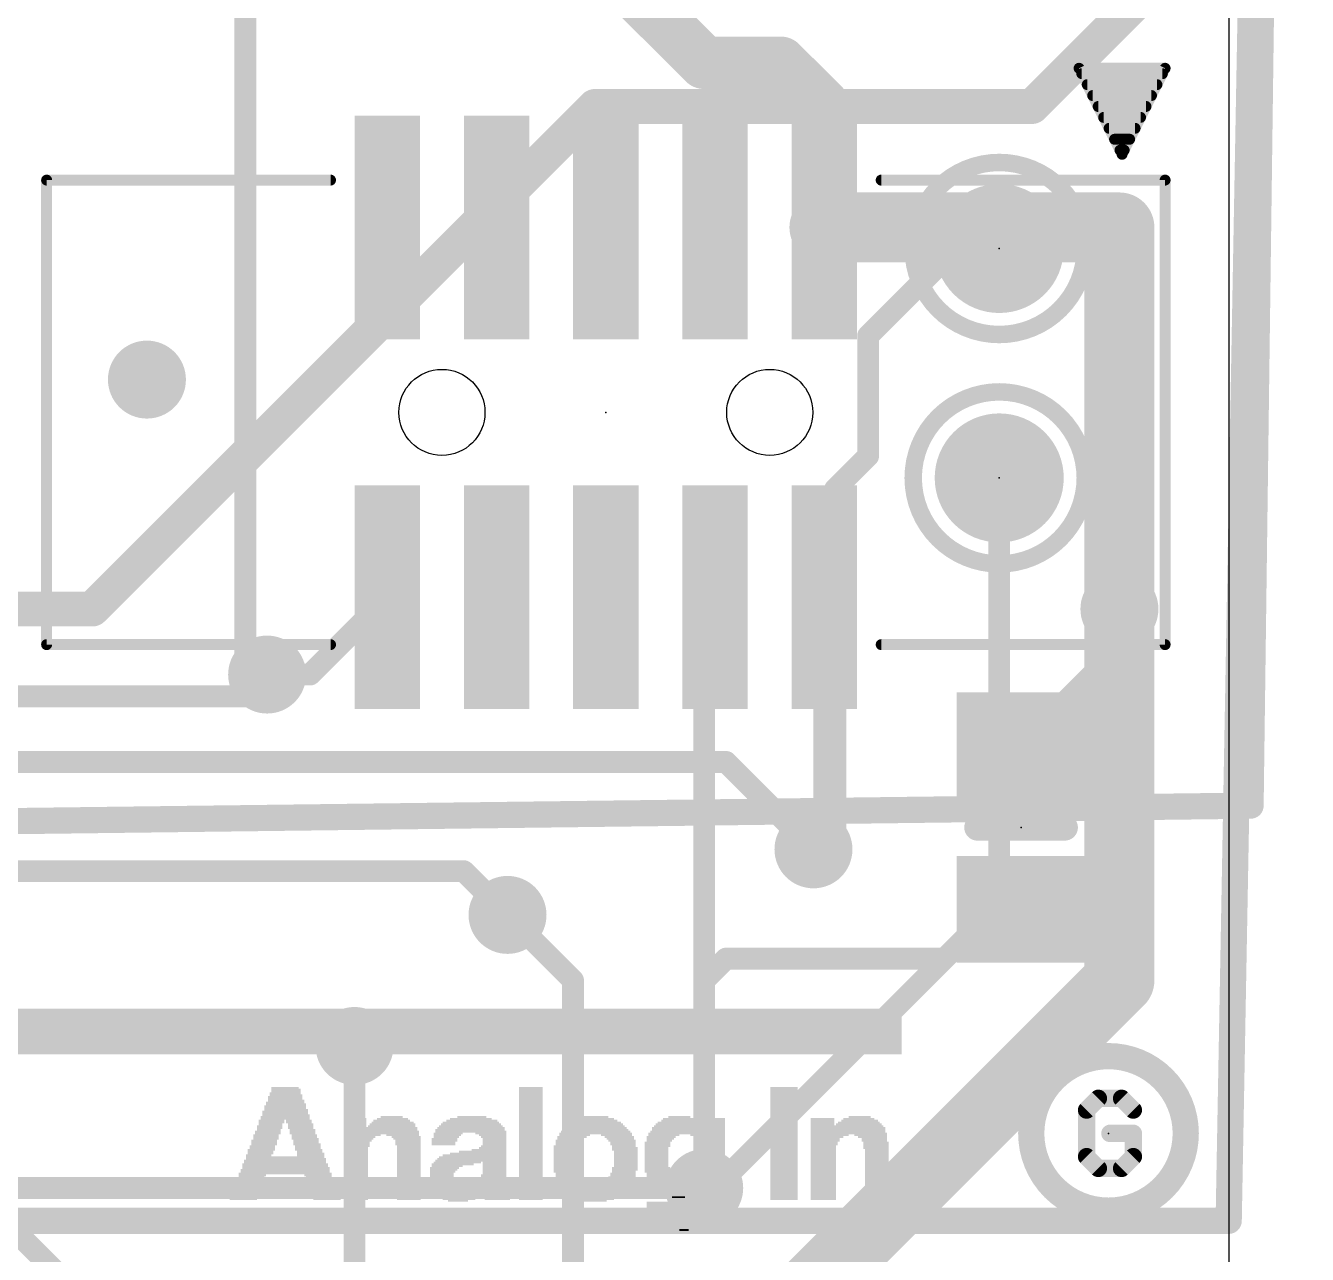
# Model space of a CAD drawing. Extents: x -3.3 to 69.5, y -0.4 to 53.7.
# Drawn here: x 54.6 to 69.49, y 9.52 to 23.8 of the extents above; entities that cross this region are included whole.
import ezdxf

# ---------------------------------------------------------------- set-up
doc = ezdxf.new("R2010")
doc.units = 0
for name, color, linetype in [('1', 12, 'CONTINUOUS'), ('16', 132, 'CONTINUOUS'), ('18', 3, 'CONTINUOUS'), ('20', 53, 'CONTINUOUS'), ('200', 4, 'CONTINUOUS'), ('21', 40, 'CONTINUOUS'), ('22', 6, 'CONTINUOUS'), ('23', 53, 'CONTINUOUS'), ('24', 53, 'CONTINUOUS')]:
    doc.layers.add(name, color=color, linetype=linetype)

# ---------------------------------------------------------------- blocks, each defined once
blk = doc.blocks.new('RECT')
blk.add_solid([(-0.5, -0.5), (0.5, -0.5), (-0.5, 0.5), (0.5, 0.5)])
blk = doc.blocks.new('PIE')
at = {"const_width": 0.5}
blk.add_lwpolyline([(0, -0.25, 1), (0, 0.25, 1), (0, -0.25)], format="xyb", dxfattribs=at)
blk = doc.blocks.new('ROUNDV')
at = {"const_width": 0.5}
blk.add_lwpolyline([(0, -0.25, 1), (0, 0.25, 1), (0, -0.25)], format="xyb", dxfattribs=at)

msp = doc.modelspace()

# ---------------------------------------------------------------- linework, layer by layer
at = {"layer": '1'}
for points, const_width in [([(69.342, 53.594), (68.834, 14.732)], 0.3048), ([(59.69, 26.162), (62.484, 23.368)], 0.6096), ([(57.15, 24.13), (57.15, 16.51)], 0.254), ([(62.484, 23.368), (63.373, 23.368)], 0.6096), ([(63.373, 23.368), (63.881, 22.86)], 0.6096), ([(63.881, 22.86), (63.881, 21.454)], 0.6096), ([(67.31, 21.454), (63.881, 21.454)], 0.8128), ([(67.31, 17.018), (67.31, 21.454)], 0.8128), ([(58.801, 17.154), (57.903, 16.256)], 0.254), ([(62.611, 17.154), (62.484, 17.154)], 0.254), ([(62.484, 17.154), (62.484, 12.7)], 0.254), ([(63.881, 14.351), (63.881, 17.154)], 0.254), ([(67.31, 17.018), (67.31, 16.571)], 0.254), ([(67.31, 16.571), (66.167, 15.428)], 0.254), ([(57.15, 16.51), (57.404, 16.256)], 0.254), ([(57.903, 16.256), (57.404, 16.256)], 0.254), ([(68.834, 14.732), (48.514, 14.478)], 0.3048), ([(63.754, 14.224), (63.881, 14.351)], 0.254), ([(60.198, 13.462), (60.96, 12.7)], 0.254), ([(65.852, 13.528), (65.278, 12.954)], 0.254), ([(66.167, 13.528), (65.852, 13.528)], 0.254), ([(62.738, 12.954), (62.484, 12.7)], 0.254), ([(65.278, 12.954), (62.738, 12.954)], 0.254), ([(60.96, 12.7), (60.96, 2.54)], 0.254), ([(62.484, 12.7), (62.484, 10.287)], 0.254), ([(51.804, 12.458), (55.88, 8.382)], 0.254), ([(58.42, 11.938), (58.42, 2.54)], 0.254)]:
    msp.add_lwpolyline(points, dxfattribs=dict(at, const_width=const_width))
for points, const_width in [([(62.484, 23.5204, 1), (62.484, 23.2156)], 0.3048), ([(62.3762, 23.2602, 1), (62.5918, 23.4758)], 0.3048), ([(63.4808, 23.4758, 1), (63.2652, 23.2602)], 0.3048), ([(63.373, 23.2156, 1), (63.373, 23.5204)], 0.3048), ([(64.0334, 22.86, 1), (63.7286, 22.86)], 0.3048), ([(63.7732, 22.7522, 1), (63.9888, 22.9678)], 0.3048), ([(63.881, 21.6572, 1), (63.881, 21.2508)], 0.4064), ([(67.5132, 21.454, 1), (67.1068, 21.454)], 0.4064), ([(67.31, 21.2508, 1), (67.31, 21.6572)], 0.4064), ([(63.7286, 21.454, 1), (64.0334, 21.454)], 0.3048), ([(58.8459, 17.1091, 1), (58.7561, 17.1989)], 0.127), ([(62.484, 17.2175, 1), (62.484, 17.0905)], 0.127), ([(62.5475, 17.154, 1), (62.4205, 17.154)], 0.127), ([(62.611, 17.0905, 1), (62.611, 17.2175)], 0.127), ([(63.9445, 17.154, 1), (63.8175, 17.154)], 0.127), ([(67.1068, 17.018, 1), (67.5132, 17.018)], 0.4064), ([(67.3735, 17.018, 1), (67.2465, 17.018)], 0.127), ([(67.3549, 16.5261, 1), (67.2651, 16.6159)], 0.127), ([(57.1949, 16.5549, 1), (57.1051, 16.4651)], 0.127), ([(57.0865, 16.51, 1), (57.2135, 16.51)], 0.127), ([(67.2465, 16.571, 1), (67.3735, 16.571)], 0.127), ([(57.404, 16.3195, 1), (57.404, 16.1925)], 0.127), ([(57.3591, 16.2111, 1), (57.4489, 16.3009)], 0.127), ([(57.8581, 16.3009, 1), (57.9479, 16.2111)], 0.127), ([(57.903, 16.1925, 1), (57.903, 16.3195)], 0.127), ([(66.1221, 15.4729, 1), (66.2119, 15.3831)], 0.127), ([(68.7578, 14.733, 1), (68.9102, 14.731)], 0.1524), ([(68.835, 14.6558, 1), (68.833, 14.8082)], 0.1524), ([(63.9259, 14.3061, 1), (63.8361, 14.3959)], 0.127), ([(63.7091, 14.2689, 1), (63.7989, 14.1791)], 0.127), ([(63.8175, 14.351, 1), (63.9445, 14.351)], 0.127), ([(60.2429, 13.5069, 1), (60.1531, 13.4171)], 0.127), ([(65.852, 13.5915, 1), (65.852, 13.4645)], 0.127), ([(65.8969, 13.4831, 1), (65.8071, 13.5729)], 0.127), ([(66.167, 13.4645, 1), (66.167, 13.5915)], 0.127), ([(62.738, 13.0175, 1), (62.738, 12.8905)], 0.127), ([(62.7829, 12.9091, 1), (62.6931, 12.9989)], 0.127), ([(65.2331, 12.9989, 1), (65.3229, 12.9091)], 0.127), ([(65.278, 12.8905, 1), (65.278, 13.0175)], 0.127), ([(61.0235, 12.7, 1), (60.8965, 12.7)], 0.127), ([(62.5475, 12.7, 1), (62.4205, 12.7)], 0.127), ([(60.9151, 12.6551, 1), (61.0049, 12.7449)], 0.127), ([(62.4391, 12.7449, 1), (62.5289, 12.6551)], 0.127), ([(62.4205, 12.7, 1), (62.5475, 12.7)], 0.127), ([(58.4835, 11.938, 1), (58.3565, 11.938)], 0.127), ([(62.4205, 10.287, 1), (62.5475, 10.287)], 0.127)]:
    msp.add_lwpolyline(points, format="xyb", dxfattribs=dict(at, const_width=const_width))
at = {"layer": '16'}
for points, const_width in [([(69.088, 37.846), (68.58, 9.906)], 0.3048), ([(67.564, 24.13), (66.294, 22.86)], 0.4064), ([(61.214, 22.86), (55.372, 17.018)], 0.4064), ([(66.294, 22.86), (61.214, 22.86)], 0.4064), ([(65.913, 21.209), (65.151, 21.209)], 0.254), ([(65.151, 20.955), (65.151, 21.209)], 0.254), ([(64.389, 20.193), (65.151, 20.955)], 0.254), ([(64.389, 18.796), (64.389, 20.193)], 0.254), ([(64.008, 18.415), (64.389, 18.796)], 0.254), ([(65.913, 18.542), (65.913, 13.589)], 0.254), ([(64.008, 14.478), (64.008, 18.415)], 0.254), ([(67.31, 12.7), (67.31, 17.018)], 0.8128), ([(55.372, 17.018), (52.324, 17.018)], 0.4064), ([(57.404, 16.256), (57.15, 16.002)], 0.254), ([(57.15, 16.002), (52.578, 16.002)], 0.254), ([(62.738, 15.24), (52.832, 15.24)], 0.254), ([(62.738, 15.24), (63.754, 14.224)], 0.254), ([(63.754, 14.224), (64.008, 14.478)], 0.254), ([(53.34, 13.97), (59.69, 13.97)], 0.254), ([(59.69, 13.97), (60.198, 13.462)], 0.254), ([(65.913, 13.589), (62.611, 10.287)], 0.254), ([(62.926, 8.316), (67.31, 12.7)], 0.8128), ([(53.594, 12.192), (58.166, 12.192)], 0.254), ([(58.166, 12.192), (58.42, 11.938)], 0.254), ([(62.484, 10.287), (42.037, 10.287)], 0.254), ([(62.611, 10.287), (62.484, 10.287)], 0.254), ([(68.58, 9.906), (46.228, 9.906)], 0.3048)]:
    msp.add_lwpolyline(points, dxfattribs=dict(at, const_width=const_width))
for points, const_width in [([(61.214, 22.9616, 1), (61.214, 22.7584)], 0.2032), ([(61.2858, 22.7882, 1), (61.1422, 22.9318)], 0.2032), ([(66.2222, 22.9318, 1), (66.3658, 22.7882)], 0.2032), ([(66.294, 22.7584, 1), (66.294, 22.9616)], 0.2032), ([(65.151, 21.2725, 1), (65.151, 21.1455)], 0.127), ([(65.2145, 21.209, 1), (65.0875, 21.209)], 0.127), ([(65.913, 21.1455, 1), (65.913, 21.2725)], 0.127), ([(65.0875, 20.955, 1), (65.2145, 20.955)], 0.127), ([(65.1959, 20.9101, 1), (65.1061, 20.9999)], 0.127), ([(64.4525, 20.193, 1), (64.3255, 20.193)], 0.127), ([(64.3441, 20.2379, 1), (64.4339, 20.1481)], 0.127), ([(64.4339, 18.7511, 1), (64.3441, 18.8409)], 0.127), ([(64.3255, 18.796, 1), (64.4525, 18.796)], 0.127), ([(65.9765, 18.542, 1), (65.8495, 18.542)], 0.127), ([(64.0715, 18.415, 1), (63.9445, 18.415)], 0.127), ([(63.9631, 18.4599, 1), (64.0529, 18.3701)], 0.127), ([(67.5132, 17.018, 1), (67.1068, 17.018)], 0.4064), ([(55.3002, 17.0898, 1), (55.4438, 16.9462)], 0.2032), ([(55.372, 16.9164, 1), (55.372, 17.1196)], 0.2032), ([(57.4489, 16.2111, 1), (57.3591, 16.3009)], 0.127), ([(57.1051, 16.0469, 1), (57.1949, 15.9571)], 0.127), ([(57.15, 15.9385, 1), (57.15, 16.0655)], 0.127), ([(62.7829, 15.2849, 1), (62.6931, 15.1951)], 0.127), ([(62.738, 15.1765, 1), (62.738, 15.3035)], 0.127), ([(64.0529, 14.4331, 1), (63.9631, 14.5229)], 0.127), ([(63.9445, 14.478, 1), (64.0715, 14.478)], 0.127), ([(63.7091, 14.2689, 1), (63.7989, 14.1791)], 0.127), ([(63.7091, 14.1791, 1), (63.7989, 14.2689)], 0.127), ([(59.7349, 14.0149, 1), (59.6451, 13.9251)], 0.127), ([(59.69, 13.9065, 1), (59.69, 14.0335)], 0.127), ([(65.9579, 13.5441, 1), (65.8681, 13.6339)], 0.127), ([(60.1531, 13.4171, 1), (60.2429, 13.5069)], 0.127), ([(65.8495, 13.589, 1), (65.9765, 13.589)], 0.127), ([(67.4537, 12.5563, 1), (67.1663, 12.8437)], 0.4064), ([(67.1068, 12.7, 1), (67.5132, 12.7)], 0.4064), ([(58.2109, 12.2369, 1), (58.1211, 12.1471)], 0.127), ([(58.166, 12.1285, 1), (58.166, 12.2555)], 0.127), ([(58.3751, 11.8931, 1), (58.4649, 11.9829)], 0.127), ([(62.484, 10.3505, 1), (62.484, 10.2235)], 0.127), ([(62.484, 10.2235, 1), (62.484, 10.3505)], 0.127), ([(62.5661, 10.3319, 1), (62.6559, 10.2421)], 0.127), ([(62.611, 10.2235, 1), (62.611, 10.3505)], 0.127), ([(68.5038, 9.9074, 1), (68.6562, 9.9046)], 0.1524), ([(68.58, 9.8298, 1), (68.58, 9.9822)], 0.1524)]:
    msp.add_lwpolyline(points, format="xyb", dxfattribs=dict(at, const_width=const_width))
at = {"layer": '20'}
msp.add_line((68.58, 37.846), (68.58, 5.08), dxfattribs=at)
for centre in [(59.436, 19.304), (63.246, 19.304)]:
    msp.add_circle(centre, 0.5, dxfattribs=at)
at = {"layer": '21'}
for points, const_width in [([(67.841, 23.304), (66.841, 23.304)], 0.127), ([(66.841, 23.304), (67.341, 22.304)], 0.127), ([(66.8725, 23.241), (67.8095, 23.241)], 0.127), ([(67.341, 22.304), (67.841, 23.304)], 0.127), ([(66.936, 23.114), (67.746, 23.114)], 0.127), ([(66.9995, 22.987), (67.6825, 22.987)], 0.127), ([(67.063, 22.86), (67.619, 22.86)], 0.127), ([(67.1265, 22.733), (67.5555, 22.733)], 0.127), ([(67.19, 22.606), (67.492, 22.606)], 0.127), ([(67.2535, 22.479), (67.4285, 22.479)], 0.127), ([(67.317, 22.352), (67.365, 22.352)], 0.127), ([(54.841, 16.604), (54.841, 22.004)], 0.127), ([(54.841, 22.004), (58.141, 22.004)], 0.127), ([(67.841, 22.004), (64.541, 22.004)], 0.127), ([(67.841, 16.604), (67.841, 22.004)], 0.127), ([(58.141, 16.604), (54.841, 16.604)], 0.127), ([(64.541, 16.604), (67.841, 16.604)], 0.127), ([(65.659, 14.478), (66.675, 14.478)], 0.3048), ([(67.0646, 11.3291), (66.929, 11.1935)], 0.2032), ([(67.3357, 11.3291), (67.0646, 11.3291)], 0.2032), ([(67.4713, 11.1935), (67.3357, 11.3291)], 0.2032), ([(66.929, 11.1935), (66.929, 10.6512)], 0.2032), ([(67.4713, 10.9223), (67.2002, 10.9223)], 0.2032), ([(67.4713, 10.6512), (67.4713, 10.9223)], 0.2032), ([(66.929, 10.6512), (67.0646, 10.5156)], 0.2032), ([(67.3357, 10.5156), (67.4713, 10.6512)], 0.2032), ([(67.0646, 10.5156), (67.3357, 10.5156)], 0.2032)]:
    msp.add_lwpolyline(points, dxfattribs=dict(at, const_width=const_width))
for points, const_width in [([(66.841, 23.3358, 1), (66.841, 23.2723)], 0.0635), ([(66.8694, 23.3182, 1), (66.8126, 23.2898)], 0.0635), ([(66.8725, 23.2727, 1), (66.8725, 23.2093)], 0.0635), ([(67.8095, 23.2093, 1), (67.8095, 23.2727)], 0.0635), ([(67.8694, 23.2898, 1), (67.8126, 23.3182)], 0.0635), ([(67.841, 23.2723, 1), (67.841, 23.3358)], 0.0635), ([(66.936, 23.1457, 1), (66.936, 23.0823)], 0.0635), ([(67.746, 23.0823, 1), (67.746, 23.1457)], 0.0635), ([(66.9995, 23.0188, 1), (66.9995, 22.9553)], 0.0635), ([(67.6825, 22.9553, 1), (67.6825, 23.0188)], 0.0635), ([(67.063, 22.8917, 1), (67.063, 22.8283)], 0.0635), ([(67.1265, 22.7647, 1), (67.1265, 22.7013)], 0.0635), ([(67.5555, 22.7013, 1), (67.5555, 22.7647)], 0.0635), ([(67.619, 22.8283, 1), (67.619, 22.8917)], 0.0635), ([(67.19, 22.6378, 1), (67.19, 22.5743)], 0.0635), ([(67.492, 22.5743, 1), (67.492, 22.6378)], 0.0635), ([(67.2535, 22.5108, 1), (67.2535, 22.4473)], 0.0635), ([(67.4285, 22.4473, 1), (67.4285, 22.5108)], 0.0635), ([(67.317, 22.3837, 1), (67.317, 22.3203)], 0.0635), ([(67.3126, 22.3182, 1), (67.3694, 22.2898)], 0.0635), ([(67.3126, 22.2898, 1), (67.3694, 22.3182)], 0.0635), ([(67.365, 22.3203, 1), (67.365, 22.3837)], 0.0635), ([(54.8728, 22.004, 1), (54.8092, 22.004)], 0.0635), ([(54.841, 22.0358, 1), (54.841, 21.9723)], 0.0635), ([(58.141, 21.9723, 1), (58.141, 22.0358)], 0.0635), ([(64.541, 22.0358, 1), (64.541, 21.9723)], 0.0635), ([(67.8728, 22.004, 1), (67.8093, 22.004)], 0.0635), ([(67.841, 21.9723, 1), (67.841, 22.0358)], 0.0635), ([(54.8092, 16.604, 1), (54.8728, 16.604)], 0.0635), ([(54.841, 16.6357, 1), (54.841, 16.5723)], 0.0635), ([(58.141, 16.5723, 1), (58.141, 16.6357)], 0.0635), ([(64.541, 16.6357, 1), (64.541, 16.5723)], 0.0635), ([(67.8093, 16.604, 1), (67.8728, 16.604)], 0.0635), ([(67.841, 16.5723, 1), (67.841, 16.6357)], 0.0635), ([(65.659, 14.5542, 1), (65.659, 14.4018)], 0.1524), ([(66.675, 14.4018, 1), (66.675, 14.5542)], 0.1524), ([(67.183, 10.024, 1), (67.183, 11.82, 1), (67.183, 10.024)], 0.3048), ([(67.0646, 11.3799, 1), (67.0646, 11.2783)], 0.1016), ([(67.1005, 11.2932, 1), (67.0287, 11.365)], 0.1016), ([(67.3717, 11.365, 1), (67.2998, 11.2932)], 0.1016), ([(67.3357, 11.2783, 1), (67.3357, 11.3799)], 0.1016), ([(66.9798, 11.1935, 1), (66.8782, 11.1935)], 0.1016), ([(66.8931, 11.2294, 1), (66.9649, 11.1576)], 0.1016), ([(67.4354, 11.1576, 1), (67.5072, 11.2294)], 0.1016), ([(67.2002, 10.9731, 1), (67.2002, 10.8715)], 0.1016), ([(67.5221, 10.9223, 1), (67.4205, 10.9223)], 0.1016), ([(67.4713, 10.8715, 1), (67.4713, 10.9731)], 0.1016), ([(66.9649, 10.6871, 1), (66.8931, 10.6153)], 0.1016), ([(67.5072, 10.6153, 1), (67.4354, 10.6871)], 0.1016), ([(66.8782, 10.6512, 1), (66.9798, 10.6512)], 0.1016), ([(67.0646, 10.5664, 1), (67.0646, 10.4648)], 0.1016), ([(67.0287, 10.4797, 1), (67.1005, 10.5515)], 0.1016), ([(67.2998, 10.5515, 1), (67.3717, 10.4797)], 0.1016), ([(67.3357, 10.4648, 1), (67.3357, 10.5664)], 0.1016), ([(67.4205, 10.6512, 1), (67.5221, 10.6512)], 0.1016)]:
    msp.add_lwpolyline(points, format="xyb", dxfattribs=dict(at, const_width=const_width))
at = {"layer": '22', "const_width": 0.2032}
for points in [[(65.913, 20.209, 1), (65.913, 22.209, 1), (65.913, 20.209)], [(65.913, 17.542, 1), (65.913, 19.542, 1), (65.913, 17.542)]]:
    msp.add_lwpolyline(points, format="xyb", dxfattribs=at)
at = {"layer": '23'}
for p in [(61.341, 19.304), (66.167, 14.478), (67.183, 10.922)]:
    msp.add_point(p, dxfattribs=at)
at = {"layer": '24'}
for p in [(65.913, 21.209), (65.913, 18.542)]:
    msp.add_point(p, dxfattribs=at)

# ---------------------------------------------------------------- block references
at = {"layer": '1'}
for p, xscale, yscale, rotation in [((58.801, 21.454), 0.76, 2.6, 180), ((60.071, 21.454), 0.76, 2.6, 180), ((61.341, 21.454), 0.76, 2.6, 180), ((62.611, 21.454), 0.76, 2.6, 180), ((63.881, 21.454), 0.76, 2.6, 180), ((58.801, 17.154), 0.76, 2.6, 180), ((60.071, 17.154), 0.76, 2.6, 180), ((61.341, 17.154), 0.76, 2.6, 180), ((62.611, 17.154), 0.76, 2.6, 180), ((63.881, 17.154), 0.76, 2.6, 180), ((66.167, 15.428), 1.24, 1.5, 90), ((66.167, 13.528), 1.24, 1.5, 90)]:
    msp.add_blockref('RECT', p, dxfattribs=dict(at, xscale=xscale, yscale=yscale, rotation=rotation))
at = {"layer": '16', "xscale": 1.5, "yscale": 1.5}
for p in [(65.913, 21.209), (65.913, 18.542)]:
    msp.add_blockref('PIE', p, dxfattribs=at)
at = {"layer": '18', "xscale": 0.9064, "yscale": 0.9064}
for p in [(56.007, 19.685), (56.007, 19.685), (67.31, 17.018), (67.31, 17.018), (57.404, 16.256), (57.404, 16.256), (63.754, 14.224), (63.754, 14.224), (60.198, 13.462), (60.198, 13.462), (58.42, 11.938), (58.42, 11.938), (62.484, 10.287), (62.484, 10.287)]:
    msp.add_blockref('ROUNDV', p, dxfattribs=at)
at = {"layer": '200', "yscale": 0.0212}
for p, xscale in [((57.1477, 12.3608), 15.2606), ((57.1477, 12.3397), 15.2606), ((57.1477, 12.3185), 15.2606), ((57.1477, 12.2973), 15.2606), ((57.1477, 12.2762), 15.2606), ((57.1477, 12.255), 15.2606), ((57.1477, 12.2338), 15.2606), ((57.1477, 12.2127), 15.2606), ((57.1477, 12.1915), 15.2606), ((57.1477, 12.1703), 15.2606), ((57.1477, 12.1492), 15.2606), ((57.1477, 12.128), 15.2606), ((57.1477, 12.1068), 15.2606), ((57.1477, 12.0857), 15.2606), ((57.1477, 12.0645), 15.2606), ((57.1477, 12.0434), 15.2606), ((57.1477, 12.0222), 15.2606), ((57.1477, 12.001), 15.2606), ((57.1477, 11.9799), 15.2606), ((57.1477, 11.9587), 15.2606), ((57.1477, 11.9375), 15.2606), ((57.1477, 11.9164), 15.2606), ((57.1477, 11.8952), 15.2606), ((57.1477, 11.874), 15.2606), ((57.1477, 11.8529), 15.2606), ((57.6134, 11.3449), 0.4022), ((57.6134, 11.3237), 0.4022), ((57.6239, 11.366), 0.381), ((57.6134, 11.3872), 0.3598), ((57.6239, 11.4295), 0.3387), ((57.6239, 11.4084), 0.3387), ((57.6134, 11.4507), 0.3175), ((60.4708, 11.4507), 0.2752), ((60.4708, 11.4295), 0.2752), ((60.4708, 11.4084), 0.2752), ((60.4708, 11.3872), 0.2752), ((60.4708, 11.366), 0.2752), ((60.4708, 11.3449), 0.2752), ((60.4708, 11.3237), 0.2752), ((63.4128, 11.4507), 0.3175), ((63.4128, 11.4295), 0.3175), ((63.4128, 11.4084), 0.3175), ((63.4128, 11.3872), 0.3175), ((63.4128, 11.366), 0.3175), ((63.4128, 11.3449), 0.3175), ((63.4128, 11.3237), 0.3175), ((57.6134, 11.1756), 0.5291), ((57.6239, 11.1967), 0.508), ((57.6134, 11.2391), 0.4868), ((57.6134, 11.2179), 0.4868), ((57.6134, 11.2814), 0.4445), ((57.6239, 11.2602), 0.4656), ((57.6239, 11.3025), 0.4233), ((60.4708, 11.3025), 0.2752), ((60.4708, 11.2814), 0.2752), ((60.4708, 11.2602), 0.2752), ((60.4708, 11.2391), 0.2752), ((60.4708, 11.2179), 0.2752), ((60.4708, 11.1967), 0.2752), ((60.4708, 11.1756), 0.2752), ((63.4128, 11.3025), 0.3175), ((63.4128, 11.2814), 0.3175), ((63.4128, 11.2602), 0.3175), ((63.4128, 11.2391), 0.3175), ((63.4128, 11.2179), 0.3175), ((63.4128, 11.1967), 0.3175), ((63.4128, 11.1756), 0.3175), ((57.4546, 11.0697), 0.2963), ((57.4546, 11.0486), 0.2963), ((57.444, 11.0274), 0.2752), ((57.6134, 11.1121), 0.5715), ((57.6134, 11.0909), 0.5715), ((57.6239, 11.1332), 0.5503), ((57.6134, 11.1544), 0.5291), ((57.7721, 11.0697), 0.2963), ((57.7721, 11.0486), 0.2963), ((57.7933, 11.0274), 0.2963), ((58.4282, 11.0909), 0.254), ((58.4282, 11.0697), 0.254), ((58.4282, 11.0486), 0.254), ((58.4282, 11.0274), 0.254), ((58.8621, 11.0274), 0.5291), ((58.8621, 11.0486), 0.4868), ((58.8516, 11.0697), 0.4233), ((58.8621, 11.0909), 0.3598), ((58.8516, 11.1121), 0.254), ((59.7723, 11.0274), 0.6985), ((59.7723, 11.0486), 0.6561), ((59.7829, 11.0697), 0.5926), ((59.7723, 11.0909), 0.4868), ((59.7829, 11.1121), 0.3387), ((60.4708, 11.1544), 0.2752), ((60.4708, 11.1332), 0.2752), ((60.4708, 11.1121), 0.2752), ((60.4708, 11.0909), 0.2752), ((60.4708, 11.0697), 0.2752), ((60.4708, 11.0486), 0.2752), ((60.4708, 11.0274), 0.2752), ((61.2221, 11.0274), 0.635), ((61.2221, 11.0486), 0.5926), ((61.2221, 11.0697), 0.508), ((61.2221, 11.0909), 0.4233), ((61.2221, 11.1121), 0.2963), ((62.1852, 11.0274), 0.5291), ((62.1852, 11.0486), 0.4868), ((62.1958, 11.0697), 0.4233), ((62.1852, 11.0909), 0.3598), ((62.1958, 11.1121), 0.254), ((62.5979, 11.0909), 0.254), ((62.5979, 11.0697), 0.254), ((62.5979, 11.0486), 0.254), ((62.5979, 11.0274), 0.254), ((63.4128, 11.1544), 0.3175), ((63.4128, 11.1332), 0.3175), ((63.4128, 11.1121), 0.3175), ((63.4128, 11.0909), 0.3175), ((63.4128, 11.0697), 0.3175), ((63.4128, 11.0486), 0.3175), ((63.4128, 11.0274), 0.3175), ((63.8573, 11.0909), 0.2752), ((63.8573, 11.0697), 0.2752), ((63.8573, 11.0486), 0.2752), ((63.8573, 11.0274), 0.2752), ((64.2806, 11.0274), 0.5291), ((64.2806, 11.0486), 0.4868), ((64.2912, 11.0697), 0.4233), ((64.2806, 11.0909), 0.3598), ((64.2912, 11.1121), 0.254), ((57.3911, 10.9004), 0.2963), ((57.3911, 10.8792), 0.2963), ((57.4123, 10.9427), 0.2963), ((57.4123, 10.9216), 0.2963), ((57.4229, 10.9639), 0.2752), ((57.4335, 11.0062), 0.2963), ((57.4335, 10.9851), 0.2963), ((57.7933, 11.0062), 0.2963), ((57.7933, 10.9851), 0.2963), ((57.8144, 10.9639), 0.2963), ((57.8144, 10.9427), 0.2963), ((57.8144, 10.9216), 0.2963), ((57.8356, 10.9004), 0.2963), ((57.8356, 10.8792), 0.2963), ((58.4282, 11.0062), 0.254), ((58.7246, 10.9851), 0.8466), ((58.7246, 10.9639), 0.8466), ((58.7352, 10.9427), 0.8678), ((58.7352, 10.9216), 0.8678), ((58.5129, 10.9004), 0.4233), ((58.4812, 10.8792), 0.3598), ((58.8516, 11.0062), 0.5503), ((58.9786, 10.9004), 0.381), ((59.0209, 10.8792), 0.3387), ((59.5077, 10.9216), 0.3387), ((59.4865, 10.8792), 0.2963), ((59.4971, 10.9004), 0.3175), ((59.7617, 10.9639), 0.8043), ((59.7723, 10.9427), 0.8255), ((59.7723, 10.9851), 0.7831), ((59.7723, 11.0062), 0.7408), ((60.0051, 10.9216), 0.3598), ((60.0263, 10.9004), 0.3175), ((60.0368, 10.8792), 0.2963), ((60.4708, 11.0062), 0.2752), ((60.4708, 10.9851), 0.2752), ((60.4708, 10.9639), 0.2752), ((60.4708, 10.9427), 0.2752), ((60.4708, 10.9216), 0.2752), ((60.4708, 10.9004), 0.2752), ((60.4708, 10.8792), 0.2752), ((60.947, 10.8792), 0.3387), ((61.2221, 10.9216), 0.8466), ((60.9787, 10.9004), 0.3598), ((61.2221, 10.9427), 0.8043), ((61.2221, 10.9639), 0.762), ((61.2221, 10.9851), 0.7196), ((61.2221, 11.0062), 0.6773), ((61.4655, 10.9004), 0.3598), ((61.4973, 10.8792), 0.3387), ((61.9841, 10.8792), 0.3387), ((62.2804, 10.9216), 0.889), ((62.0159, 10.9004), 0.3598), ((62.291, 10.9427), 0.8678), ((62.3016, 10.9851), 0.8466), ((62.3016, 10.9639), 0.8466), ((62.3122, 11.0062), 0.8255), ((62.5238, 10.9004), 0.4022), ((62.545, 10.8792), 0.3598), ((63.4128, 11.0062), 0.3175), ((63.4128, 10.9851), 0.3175), ((63.4128, 10.9639), 0.3175), ((63.4128, 10.9427), 0.3175), ((63.4128, 10.9216), 0.3175), ((63.4128, 10.9004), 0.3175), ((63.4128, 10.8792), 0.3175), ((63.9419, 10.9004), 0.4445), ((64.143, 11.0062), 0.8466), ((64.1536, 10.9851), 0.8678), ((64.1536, 10.9639), 0.8678), ((64.1536, 10.9427), 0.8678), ((64.1642, 10.9216), 0.889), ((63.9102, 10.8792), 0.381), ((64.4182, 10.9004), 0.381), ((64.4393, 10.8792), 0.3387), ((57.3382, 10.7311), 0.3175), ((57.3488, 10.7734), 0.2963), ((57.3488, 10.7522), 0.2963), ((57.37, 10.8369), 0.2963), ((57.37, 10.8157), 0.2963), ((57.37, 10.7946), 0.2963), ((57.3911, 10.8581), 0.2963), ((57.8462, 10.8581), 0.3175), ((57.8568, 10.8369), 0.2963), ((57.8568, 10.8157), 0.2963), ((57.8674, 10.7946), 0.3175), ((57.8779, 10.7734), 0.2963), ((57.8779, 10.7522), 0.2963), ((57.8885, 10.7311), 0.3175), ((58.4706, 10.8581), 0.3387), ((58.4494, 10.8157), 0.2963), ((58.4494, 10.7946), 0.2963), ((58.4494, 10.7734), 0.2963), ((58.4388, 10.7522), 0.2752), ((58.4388, 10.7311), 0.2752), ((58.46, 10.8369), 0.3175), ((59.0315, 10.8581), 0.3175), ((59.0421, 10.8369), 0.2963), ((59.0421, 10.8157), 0.2963), ((59.0421, 10.7946), 0.2963), ((59.0526, 10.7734), 0.2752), ((59.0526, 10.7522), 0.2752), ((59.0526, 10.7311), 0.2752), ((59.4548, 10.8157), 0.2752), ((59.4548, 10.7946), 0.2752), ((59.4654, 10.8581), 0.2963), ((59.4654, 10.8369), 0.2963), ((59.9839, 10.7311), 0.4022), ((60.0263, 10.7522), 0.3175), ((60.0368, 10.7734), 0.2963), ((60.0474, 10.8581), 0.2752), ((60.0474, 10.8369), 0.2752), ((60.0474, 10.8157), 0.2752), ((60.0474, 10.7946), 0.2752), ((60.4708, 10.8581), 0.2752), ((60.4708, 10.8369), 0.2752), ((60.4708, 10.8157), 0.2752), ((60.4708, 10.7946), 0.2752), ((60.4708, 10.7734), 0.2752), ((60.4708, 10.7522), 0.2752), ((60.4708, 10.7311), 0.2752), ((60.8835, 10.7734), 0.2963), ((60.8835, 10.7522), 0.2963), ((60.8729, 10.7311), 0.2752), ((60.9152, 10.8369), 0.3175), ((60.9046, 10.8157), 0.2963), ((60.8941, 10.7946), 0.2752), ((60.9258, 10.8581), 0.2963), ((61.5079, 10.8581), 0.3175), ((61.529, 10.8369), 0.3175), ((61.5396, 10.8157), 0.2963), ((61.5396, 10.7946), 0.2963), ((61.5502, 10.7734), 0.2752), ((61.5608, 10.7522), 0.2963), ((61.5608, 10.7311), 0.2963), ((61.9418, 10.8157), 0.2963), ((61.9418, 10.7946), 0.2963), ((61.9418, 10.7734), 0.2963), ((61.9312, 10.7522), 0.2752), ((61.9312, 10.7311), 0.2752), ((61.9629, 10.8369), 0.2963), ((61.9735, 10.8581), 0.3175), ((62.5556, 10.8581), 0.3387), ((62.5662, 10.8369), 0.3175), ((62.5767, 10.8157), 0.2963), ((62.5767, 10.7946), 0.2963), ((62.5873, 10.7734), 0.2752), ((62.5873, 10.7522), 0.2752), ((62.5873, 10.7311), 0.2752), ((63.4128, 10.8581), 0.3175), ((63.4128, 10.8369), 0.3175), ((63.4128, 10.8157), 0.3175), ((63.4128, 10.7946), 0.3175), ((63.4128, 10.7734), 0.3175), ((63.4128, 10.7522), 0.3175), ((63.4128, 10.7311), 0.3175), ((63.889, 10.8581), 0.3387), ((63.889, 10.8369), 0.3387), ((63.8784, 10.8157), 0.3175), ((63.8784, 10.7946), 0.3175), ((63.8679, 10.7734), 0.2963), ((63.8679, 10.7522), 0.2963), ((63.8679, 10.7311), 0.2963), ((64.4605, 10.8581), 0.2963), ((64.4605, 10.8369), 0.2963), ((64.4817, 10.8157), 0.2963), ((64.4817, 10.7946), 0.2963), ((64.4817, 10.7734), 0.2963), ((64.4817, 10.7522), 0.2963), ((64.4923, 10.7311), 0.2752), ((57.6134, 10.6041), 0.9525), ((57.6134, 10.5829), 0.9525), ((57.3065, 10.6676), 0.2963), ((57.6134, 10.6464), 0.9101), ((57.6239, 10.6252), 0.9313), ((57.3276, 10.7099), 0.2963), ((57.3276, 10.6887), 0.2963), ((57.8991, 10.7099), 0.2963), ((57.9097, 10.6887), 0.3175), ((57.9097, 10.6676), 0.3175), ((58.4388, 10.7099), 0.2752), ((58.4388, 10.6887), 0.2752), ((58.4388, 10.6676), 0.2752), ((58.4388, 10.6464), 0.2752), ((58.4388, 10.6252), 0.2752), ((58.4388, 10.6041), 0.2752), ((58.4388, 10.5829), 0.2752), ((59.0526, 10.7099), 0.2752), ((59.0526, 10.6887), 0.2752), ((59.0526, 10.6676), 0.2752), ((59.0526, 10.6464), 0.2752), ((59.0526, 10.6252), 0.2752), ((59.0526, 10.6041), 0.2752), ((59.0526, 10.5829), 0.2752), ((59.6135, 10.5829), 0.5503), ((59.7723, 10.6041), 0.8255), ((59.7829, 10.6252), 0.8043), ((59.7934, 10.6464), 0.7831), ((59.8146, 10.6676), 0.7408), ((59.8569, 10.6887), 0.6561), ((59.9099, 10.7099), 0.5503), ((60.0474, 10.5829), 0.2752), ((60.4708, 10.7099), 0.2752), ((60.4708, 10.6887), 0.2752), ((60.4708, 10.6676), 0.2752), ((60.4708, 10.6464), 0.2752), ((60.4708, 10.6252), 0.2752), ((60.4708, 10.6041), 0.2752), ((60.4708, 10.5829), 0.2752), ((60.8729, 10.7099), 0.2752), ((60.8729, 10.6887), 0.2752), ((60.8729, 10.6676), 0.2752), ((60.8729, 10.6464), 0.2752), ((60.8729, 10.6252), 0.2752), ((60.8729, 10.6041), 0.2752), ((60.8729, 10.5829), 0.2752), ((61.5714, 10.7099), 0.2752), ((61.5714, 10.6887), 0.2752), ((61.5714, 10.6676), 0.2752), ((61.5714, 10.6464), 0.2752), ((61.5714, 10.6252), 0.2752), ((61.5714, 10.6041), 0.2752), ((61.5714, 10.5829), 0.2752), ((61.9312, 10.7099), 0.2752), ((61.9312, 10.6887), 0.2752), ((61.9312, 10.6676), 0.2752), ((61.9312, 10.6464), 0.2752), ((61.9312, 10.6252), 0.2752), ((61.9312, 10.6041), 0.2752), ((61.9312, 10.5829), 0.2752), ((62.5873, 10.7099), 0.2752), ((62.5873, 10.5829), 0.2752), ((62.5979, 10.6887), 0.254), ((62.5979, 10.6676), 0.254), ((62.5979, 10.6464), 0.254), ((62.5979, 10.6252), 0.254), ((62.5979, 10.6041), 0.254), ((63.4128, 10.7099), 0.3175), ((63.4128, 10.6887), 0.3175), ((63.4128, 10.6676), 0.3175), ((63.4128, 10.6464), 0.3175), ((63.4128, 10.6252), 0.3175), ((63.4128, 10.6041), 0.3175), ((63.4128, 10.5829), 0.3175), ((63.8679, 10.7099), 0.2963), ((63.8679, 10.6887), 0.2963), ((63.8679, 10.6676), 0.2963), ((63.8679, 10.6464), 0.2963), ((63.8679, 10.6252), 0.2963), ((63.8679, 10.6041), 0.2963), ((63.8679, 10.5829), 0.2963), ((64.4923, 10.7099), 0.2752), ((64.4923, 10.6887), 0.2752), ((64.4923, 10.6676), 0.2752), ((64.4923, 10.6464), 0.2752), ((64.4923, 10.6252), 0.2752), ((64.4923, 10.6041), 0.2752), ((64.4923, 10.5829), 0.2752), ((57.6134, 10.4559), 1.0795), ((57.2324, 10.4347), 0.3175), ((57.6134, 10.4982), 1.0371), ((57.6134, 10.4771), 1.0371), ((57.6239, 10.5194), 1.016), ((57.6134, 10.5617), 0.9948), ((57.6134, 10.5406), 0.9948), ((57.9943, 10.4347), 0.3175), ((58.4388, 10.5617), 0.2752), ((58.4388, 10.5406), 0.2752), ((58.4388, 10.5194), 0.2752), ((58.4388, 10.4982), 0.2752), ((58.4388, 10.4771), 0.2752), ((58.4388, 10.4559), 0.2752), ((58.4388, 10.4347), 0.2752), ((59.0526, 10.5617), 0.2752), ((59.0526, 10.5406), 0.2752), ((59.0526, 10.5194), 0.2752), ((59.0526, 10.4982), 0.2752), ((59.0526, 10.4771), 0.2752), ((59.0526, 10.4559), 0.2752), ((59.0526, 10.4347), 0.2752), ((59.4336, 10.4559), 0.2752), ((59.4336, 10.4347), 0.2752), ((59.4654, 10.5194), 0.3387), ((59.4548, 10.4982), 0.3175), ((59.4442, 10.4771), 0.2963), ((59.5606, 10.5617), 0.4868), ((59.4971, 10.5406), 0.3598), ((60.0368, 10.4347), 0.2963), ((60.0474, 10.5617), 0.2752), ((60.0474, 10.5406), 0.2752), ((60.0474, 10.5194), 0.2752), ((60.0474, 10.4982), 0.2752), ((60.0474, 10.4771), 0.2752), ((60.0474, 10.4559), 0.2752), ((60.4708, 10.5617), 0.2752), ((60.4708, 10.5406), 0.2752), ((60.4708, 10.5194), 0.2752), ((60.4708, 10.4982), 0.2752), ((60.4708, 10.4771), 0.2752), ((60.4708, 10.4559), 0.2752), ((60.4708, 10.4347), 0.2752), ((60.8729, 10.5617), 0.2752), ((60.8729, 10.5406), 0.2752), ((60.8729, 10.5194), 0.2752), ((60.8835, 10.4982), 0.2963), ((60.8835, 10.4771), 0.2963), ((60.8941, 10.4559), 0.2752), ((60.9046, 10.4347), 0.2963), ((61.5396, 10.4559), 0.2963), ((61.5396, 10.4347), 0.2963), ((61.5608, 10.5194), 0.2963), ((61.5608, 10.4982), 0.2963), ((61.5502, 10.4771), 0.2752), ((61.5714, 10.5617), 0.2752), ((61.5714, 10.5406), 0.2752), ((61.9312, 10.5617), 0.2752), ((61.9312, 10.5406), 0.2752), ((61.9418, 10.5194), 0.2963), ((61.9418, 10.4982), 0.2963), ((61.9524, 10.4771), 0.3175), ((61.9735, 10.4559), 0.3175), ((61.9735, 10.4347), 0.3175), ((62.5556, 10.4347), 0.3387), ((62.5662, 10.4771), 0.3175), ((62.5662, 10.4559), 0.3175), ((62.5767, 10.5194), 0.2963), ((62.5767, 10.4982), 0.2963), ((62.5873, 10.5617), 0.2752), ((62.5873, 10.5406), 0.2752), ((63.4128, 10.5617), 0.3175), ((63.4128, 10.5406), 0.3175), ((63.4128, 10.5194), 0.3175), ((63.4128, 10.4982), 0.3175), ((63.4128, 10.4771), 0.3175), ((63.4128, 10.4559), 0.3175), ((63.4128, 10.4347), 0.3175), ((63.8679, 10.5617), 0.2963), ((63.8679, 10.5406), 0.2963), ((63.8679, 10.5194), 0.2963), ((63.8679, 10.4982), 0.2963), ((63.8679, 10.4771), 0.2963), ((63.8679, 10.4559), 0.2963), ((63.8679, 10.4347), 0.2963), ((64.4923, 10.5617), 0.2752), ((64.4923, 10.5406), 0.2752), ((64.4923, 10.5194), 0.2752), ((64.4923, 10.4982), 0.2752), ((64.4923, 10.4771), 0.2752), ((64.4923, 10.4559), 0.2752), ((64.4923, 10.4347), 0.2752), ((57.1689, 10.2866), 0.3175), ((57.19, 10.3289), 0.3175), ((57.1795, 10.3078), 0.2963), ((57.2112, 10.3924), 0.3175), ((57.2112, 10.3712), 0.3175), ((57.2006, 10.3501), 0.2963), ((57.2218, 10.4136), 0.2963), ((58.0049, 10.4136), 0.2963), ((58.0155, 10.3924), 0.3175), ((58.0155, 10.3712), 0.3175), ((58.0367, 10.3501), 0.3175), ((58.0367, 10.3289), 0.3175), ((58.0367, 10.3078), 0.3175), ((58.0578, 10.2866), 0.3175), ((58.4388, 10.4136), 0.2752), ((58.4388, 10.3924), 0.2752), ((58.4388, 10.3712), 0.2752), ((58.4388, 10.3501), 0.2752), ((58.4388, 10.3289), 0.2752), ((58.4388, 10.3078), 0.2752), ((58.4388, 10.2866), 0.2752), ((59.0526, 10.4136), 0.2752), ((59.0526, 10.3924), 0.2752), ((59.0526, 10.3712), 0.2752), ((59.0526, 10.3501), 0.2752), ((59.0526, 10.3289), 0.2752), ((59.0526, 10.3078), 0.2752), ((59.0526, 10.2866), 0.2752), ((59.4336, 10.4136), 0.2752), ((59.4336, 10.3924), 0.2752), ((59.4442, 10.3712), 0.2963), ((59.4548, 10.3501), 0.3175), ((59.476, 10.3289), 0.3598), ((59.7511, 10.3078), 0.8678), ((59.7511, 10.2866), 0.8678), ((59.9945, 10.3289), 0.381), ((60.0051, 10.3501), 0.3598), ((60.0263, 10.3924), 0.3175), ((60.0263, 10.3712), 0.3175), ((60.0368, 10.4136), 0.2963), ((60.4708, 10.4136), 0.2752), ((60.4708, 10.3924), 0.2752), ((60.4708, 10.3712), 0.2752), ((60.4708, 10.3501), 0.2752), ((60.4708, 10.3289), 0.2752), ((60.4708, 10.3078), 0.2752), ((60.4708, 10.2866), 0.2752), ((60.9152, 10.4136), 0.3175), ((60.9258, 10.3924), 0.2963), ((60.947, 10.3712), 0.3387), ((60.9787, 10.3501), 0.3598), ((61.2221, 10.3289), 0.8466), ((61.2221, 10.3078), 0.8043), ((61.2221, 10.2866), 0.762), ((61.4655, 10.3501), 0.3598), ((61.4973, 10.3712), 0.3387), ((61.5079, 10.3924), 0.3175), ((61.529, 10.4136), 0.3175), ((61.9947, 10.4136), 0.3598), ((62.037, 10.3924), 0.4022), ((62.2804, 10.3712), 0.889), ((62.291, 10.3501), 0.8678), ((62.291, 10.3289), 0.8678), ((62.3016, 10.3078), 0.8466), ((62.1746, 10.2866), 0.5503), ((62.5027, 10.3924), 0.4445), ((62.5344, 10.4136), 0.381), ((62.5979, 10.2866), 0.254), ((63.4128, 10.4136), 0.3175), ((63.4128, 10.3924), 0.3175), ((63.4128, 10.3712), 0.3175), ((63.4128, 10.3501), 0.3175), ((63.4128, 10.3289), 0.3175), ((63.4128, 10.3078), 0.3175), ((63.4128, 10.2866), 0.3175), ((63.8679, 10.4136), 0.2963), ((63.8679, 10.3924), 0.2963), ((63.8679, 10.3712), 0.2963), ((63.8679, 10.3501), 0.2963), ((63.8679, 10.3289), 0.2963), ((63.8679, 10.3078), 0.2963), ((63.8679, 10.2866), 0.2963), ((64.4923, 10.4136), 0.2752), ((64.4923, 10.3924), 0.2752), ((64.4923, 10.3712), 0.2752), ((64.4923, 10.3501), 0.2752), ((64.4923, 10.3289), 0.2752), ((64.4923, 10.3078), 0.2752), ((64.4923, 10.2866), 0.2752), ((57.1266, 10.1596), 0.3175), ((57.1371, 10.1808), 0.2963), ((57.1477, 10.2231), 0.3175), ((57.1477, 10.2019), 0.3175), ((57.1583, 10.2443), 0.2963), ((57.1689, 10.2654), 0.3175), ((58.0578, 10.2654), 0.3175), ((58.0578, 10.2443), 0.3175), ((58.0896, 10.1808), 0.3387), ((58.079, 10.2231), 0.3175), ((58.079, 10.2019), 0.3175), ((58.1002, 10.1596), 0.3175), ((58.4388, 10.2654), 0.2752), ((58.4388, 10.2443), 0.2752), ((58.4388, 10.2231), 0.2752), ((58.4388, 10.2019), 0.2752), ((58.4388, 10.1808), 0.2752), ((58.4388, 10.1596), 0.2752), ((59.0526, 10.2654), 0.2752), ((59.0526, 10.2443), 0.2752), ((59.0526, 10.2231), 0.2752), ((59.0526, 10.2019), 0.2752), ((59.0526, 10.1808), 0.2752), ((59.0526, 10.1596), 0.2752), ((59.7511, 10.2654), 0.8678), ((59.7723, 10.2443), 0.8678), ((59.7829, 10.2231), 0.8466), ((59.6453, 10.2019), 0.5291), ((59.6347, 10.1808), 0.4657), ((59.6347, 10.1596), 0.381), ((59.6241, 10.1384), 0.2328), ((60.0686, 10.2019), 0.2752), ((60.0686, 10.1808), 0.2752), ((60.0792, 10.1596), 0.2963), ((60.4708, 10.2654), 0.2752), ((60.4708, 10.2443), 0.2752), ((60.4708, 10.2231), 0.2752), ((60.4708, 10.2019), 0.2752), ((60.4708, 10.1808), 0.2752), ((60.4708, 10.1596), 0.2752), ((61.2221, 10.2654), 0.7196), ((61.2221, 10.2443), 0.6773), ((61.2221, 10.2231), 0.635), ((61.2221, 10.2019), 0.5926), ((61.2221, 10.1808), 0.508), ((61.2221, 10.1596), 0.4233), ((61.2116, 10.1384), 0.2752), ((62.1852, 10.2654), 0.5291), ((62.1746, 10.2443), 0.4656), ((62.1852, 10.2231), 0.4021), ((62.1852, 10.2019), 0.3175), ((62.1852, 10.1808), 0.1482), ((62.5873, 10.1596), 0.2752), ((62.5873, 10.1384), 0.2752), ((62.5979, 10.2654), 0.254), ((62.5979, 10.2443), 0.254), ((62.5979, 10.2231), 0.254), ((62.5979, 10.2019), 0.254), ((62.5979, 10.1808), 0.254), ((63.4128, 10.2654), 0.3175), ((63.4128, 10.2443), 0.3175), ((63.4128, 10.2231), 0.3175), ((63.4128, 10.2019), 0.3175), ((63.4128, 10.1808), 0.3175), ((63.4128, 10.1596), 0.3175), ((63.8679, 10.2654), 0.2963), ((63.8679, 10.2443), 0.2963), ((63.8679, 10.2231), 0.2963), ((63.8679, 10.2019), 0.2963), ((63.8679, 10.1808), 0.2963), ((63.8679, 10.1596), 0.2963), ((64.4923, 10.2654), 0.2752), ((64.4923, 10.2443), 0.2752), ((64.4923, 10.2231), 0.2752), ((64.4923, 10.2019), 0.2752), ((64.4923, 10.1808), 0.2752), ((64.4923, 10.1596), 0.2752), ((61.9629, 10.0749), 0.2963), ((61.9629, 10.0538), 0.2963), ((61.9524, 10.1173), 0.2752), ((61.9524, 10.0961), 0.2752), ((61.9735, 10.0326), 0.3175), ((62.0053, 10.0114), 0.3387), ((62.2593, 9.9903), 0.8466), ((62.5238, 10.0114), 0.3175), ((62.545, 10.0326), 0.3175), ((62.5556, 10.0538), 0.2963), ((62.5662, 10.0749), 0.2752), ((62.5873, 10.1173), 0.2752), ((62.5873, 10.0961), 0.2752), ((62.2593, 9.9691), 0.8043), ((62.2593, 9.9479), 0.762), ((62.2487, 9.9268), 0.7408), ((62.2487, 9.9056), 0.6985), ((62.2593, 9.8844), 0.635), ((62.2487, 9.8633), 0.5715), ((62.2487, 9.8421), 0.4868), ((62.2593, 9.8209), 0.381), ((62.2487, 9.7998), 0.1058)]:
    msp.add_blockref('RECT', p, dxfattribs=dict(at, xscale=xscale))

doc.saveas('drawing.dxf')
